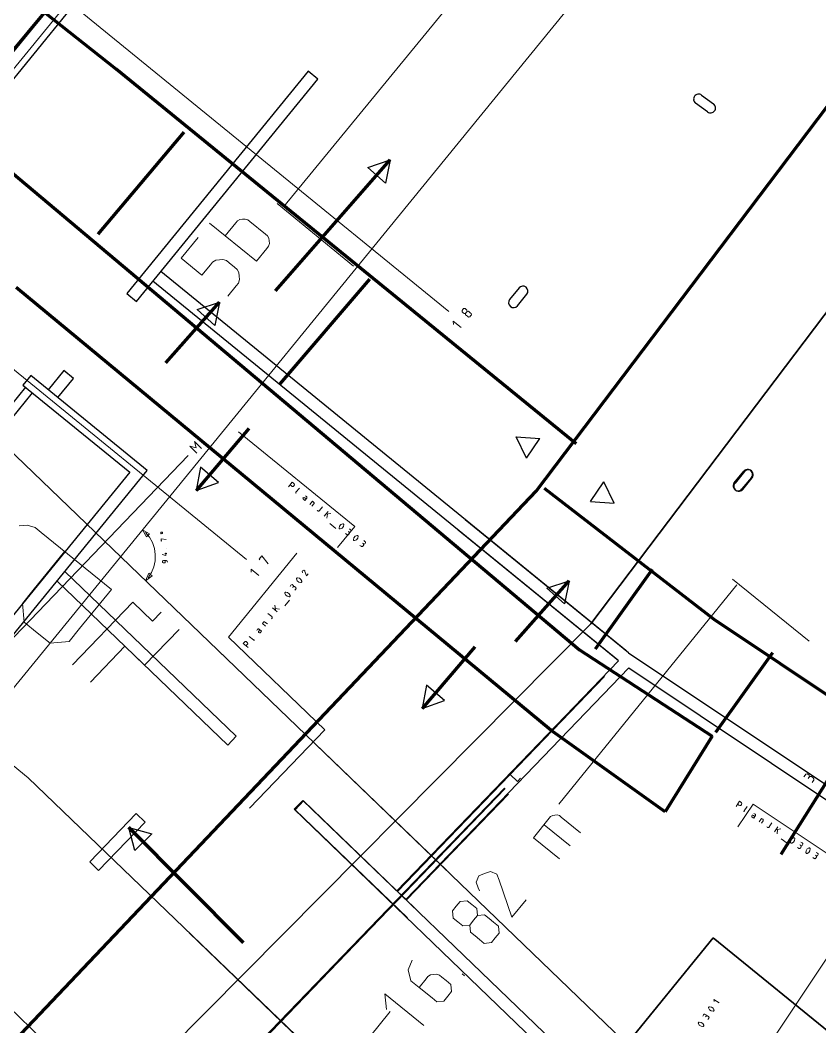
# Model space of a CAD drawing. Header units: metres. Extents: x 2680825 to 2680948, y 1252357 to 1252484.
# Drawn here: x 2680855.81 to 2680871.9, y 1252388.48 to 1252408.74 of the extents above; entities that cross this region are included whole.
import ezdxf

# ---------------------------------------------------------------- set-up
doc = ezdxf.new("R2010")
doc.units = ezdxf.units.M
doc.layers.add('0_BemassungAdo', color=5, linetype='Continuous', lineweight=0)
doc.layers.add('Bemaßung', color=7, linetype='Continuous', lineweight=13)
doc.layers.add('etappierung', color=7, linetype='Continuous')
doc.layers.add('geometrie', color=7, linetype='Continuous')
doc.layers.get('0_BemassungAdo').off()

# ---------------------------------------------------------------- blocks, each defined once
blk = doc.blocks.new('asdölkfasdiouhqreq')
at = {"layer": 'Bemaßung', "color": 1, "lineweight": 140}
for p, q in [((30.281, 54.084), (32.963, 54.039)), ((30.266, 49.343), (33.03, 49.277)), ((30.139, 41.058), (32.103, 41.181)), ((30.369, 38.122), (32.334, 38.245))]:
    blk.add_line(p, q, dxfattribs=at)
at = {"layer": 'Bemaßung'}
for p, q in [((31.5, 52.484), (30.961, 52.484)), ((30.961, 52.484), (30.961, 51.945)), ((31.87, 52.484), (31.87, 51.272)), ((32.207, 52.08), (31.87, 52.08)), ((32.261, 52.08), (32.207, 52.08)), ((32.312, 52.058), (32.261, 52.08)), ((30.961, 51.945), (31.231, 51.945)), ((31.231, 51.945), (31.302, 51.945)), ((31.302, 51.945), (31.371, 51.917)), ((31.371, 51.917), (31.421, 51.866)), ((31.421, 51.866), (31.472, 51.816)), ((32.35, 52.021), (32.312, 52.058)), ((32.388, 51.983), (32.35, 52.021)), ((32.409, 51.931), (32.388, 51.983)), ((32.409, 51.878), (32.409, 51.931)), ((32.409, 51.474), (32.409, 51.878)), ((31.472, 51.816), (31.5, 51.747)), ((31.5, 51.747), (31.5, 51.676)), ((31.5, 51.676), (31.5, 51.541)), ((24.731, 51.604), (24.844, 51.49)), ((24.844, 51.49), (24.908, 51.336)), ((31.5, 51.47), (31.472, 51.401)), ((31.5, 51.541), (31.5, 51.47)), ((32.409, 51.42), (32.409, 51.474)), ((24.908, 51.336), (24.908, 51.175)), ((31.231, 51.272), (30.961, 51.272)), ((31.302, 51.272), (31.231, 51.272)), ((31.371, 51.3), (31.302, 51.272)), ((31.421, 51.351), (31.371, 51.3)), ((31.472, 51.401), (31.421, 51.351)), ((31.87, 51.272), (32.207, 51.272)), ((32.207, 51.272), (32.261, 51.272)), ((32.261, 51.272), (32.312, 51.293)), ((32.312, 51.293), (32.35, 51.331)), ((32.35, 51.331), (32.388, 51.369)), ((32.388, 51.369), (32.409, 51.42)), ((24.908, 51.175), (24.908, 49.357)), ((23.292, 50.298), (23.563, 50.569)), ((23.563, 50.569), (23.898, 50.569)), ((23.898, 50.569), (24.908, 50.569)), ((23.292, 49.963), (23.292, 50.298)), ((23.292, 49.629), (23.292, 49.963)), ((28.122, 49.756), (28.139, 49.957)), ((28.139, 49.957), (28.197, 49.84)), ((28.197, 49.84), (28.273, 49.946)), ((28.273, 49.946), (28.256, 49.745)), ((23.563, 49.357), (23.292, 49.629)), ((23.898, 49.357), (23.563, 49.357)), ((24.908, 49.357), (23.898, 49.357)), ((26.3, 49.196), (26.333, 49.226)), ((26.333, 49.226), (26.383, 49.139)), ((26.421, 49.307), (26.414, 49.301)), ((26.414, 49.301), (26.414, 49.291)), ((26.414, 49.291), (26.42, 49.284)), ((26.42, 49.284), (26.426, 49.277)), ((26.427, 49.313), (26.421, 49.307)), ((26.426, 49.277), (26.436, 49.277)), ((26.438, 49.313), (26.427, 49.313)), ((26.436, 49.277), (26.443, 49.283)), ((26.444, 49.306), (26.438, 49.313)), ((26.443, 49.283), (26.45, 49.289)), ((26.45, 49.299), (26.444, 49.306)), ((26.45, 49.289), (26.45, 49.299)), ((26.259, 49.024), (26.255, 49.028)), ((26.308, 49.188), (26.3, 49.196)), ((25.982, 48.89), (25.983, 48.904)), ((25.991, 48.881), (25.982, 48.89)), ((25.983, 48.904), (25.992, 48.912)), ((25.998, 48.873), (25.991, 48.881)), ((25.992, 48.912), (26.001, 48.92)), ((26.002, 48.869), (25.998, 48.873)), ((26.001, 48.92), (26.014, 48.92)), ((26.007, 48.866), (26.002, 48.869)), ((26.013, 48.866), (26.007, 48.866)), ((26.019, 48.866), (26.013, 48.866)), ((26.014, 48.92), (26.023, 48.911)), ((26.024, 48.868), (26.019, 48.866)), ((26.023, 48.911), (26.045, 48.887)), ((26.029, 48.872), (26.024, 48.868)), ((26.045, 48.887), (26.029, 48.872)), ((26.045, 48.887), (26.058, 48.872)), ((26.061, 48.85), (26.05, 48.832)), ((26.058, 48.872), (26.061, 48.85)), ((26.1, 49.012), (26.136, 48.941)), ((26.136, 48.941), (26.176, 48.978)), ((26.149, 48.983), (26.179, 48.951)), ((28.758, 47.904), (28.881, 47.904)), ((28.813, 47.869), (28.813, 47.904)), ((28.813, 47.85), (28.813, 47.869)), ((28.828, 47.835), (28.813, 47.85)), ((28.847, 47.835), (28.828, 47.835)), ((28.866, 47.835), (28.847, 47.835)), ((28.881, 47.85), (28.866, 47.835)), ((28.881, 47.904), (28.881, 47.869)), ((28.881, 47.869), (28.881, 47.85)), ((28.759, 47.711), (28.758, 47.708)), ((28.758, 47.708), (28.758, 47.704)), ((28.762, 47.714), (28.759, 47.711)), ((28.764, 47.716), (28.762, 47.714)), ((28.768, 47.718), (28.764, 47.716)), ((28.771, 47.718), (28.768, 47.718)), ((28.881, 47.718), (28.771, 47.718)), ((26.957, 47.396), (27.002, 47.441)), ((27.002, 47.441), (27.002, 47.239)), ((27.259, 47.418), (27.259, 47.441)), ((27.259, 47.441), (27.349, 47.441)), ((27.349, 47.441), (27.304, 47.239)), ((28.758, 47.523), (28.767, 47.532)), ((28.758, 47.511), (28.758, 47.523)), ((28.758, 47.477), (28.758, 47.511)), ((28.819, 47.477), (28.758, 47.477)), ((28.767, 47.532), (28.778, 47.532)), ((28.778, 47.532), (28.79, 47.532)), ((28.79, 47.532), (28.799, 47.523)), ((28.799, 47.523), (28.799, 47.511)), ((28.799, 47.511), (28.799, 47.477)), ((28.825, 47.477), (28.819, 47.477)), ((28.83, 47.479), (28.825, 47.477)), ((28.834, 47.483), (28.83, 47.479)), ((28.838, 47.487), (28.834, 47.483)), ((28.84, 47.492), (28.838, 47.487)), ((28.84, 47.525), (28.84, 47.498)), ((28.84, 47.498), (28.84, 47.492)), ((33.394, 47.396), (33.439, 47.44)), ((33.439, 47.44), (33.439, 47.239)), ((33.716, 47.44), (33.696, 47.42)), ((33.696, 47.42), (33.696, 47.396)), ((33.741, 47.44), (33.716, 47.44)), ((33.766, 47.44), (33.741, 47.44)), ((33.786, 47.42), (33.766, 47.44)), ((33.786, 47.396), (33.786, 47.42)), ((28.758, 47.346), (28.84, 47.346)), ((28.819, 47.291), (28.758, 47.291)), ((28.825, 47.291), (28.819, 47.291)), ((28.83, 47.293), (28.825, 47.291)), ((28.834, 47.297), (28.83, 47.293)), ((28.838, 47.301), (28.834, 47.297)), ((28.84, 47.306), (28.838, 47.301)), ((28.84, 47.346), (28.84, 47.312)), ((28.84, 47.312), (28.84, 47.306)), ((33.696, 47.396), (33.696, 47.371)), ((33.696, 47.371), (33.716, 47.351)), ((33.716, 47.351), (33.696, 47.331)), ((33.696, 47.331), (33.696, 47.306)), ((33.696, 47.306), (33.696, 47.284)), ((33.696, 47.284), (33.696, 47.259)), ((33.696, 47.259), (33.716, 47.239)), ((33.741, 47.351), (33.716, 47.351)), ((33.716, 47.239), (33.741, 47.239)), ((33.766, 47.351), (33.741, 47.351)), ((33.741, 47.239), (33.766, 47.239)), ((33.766, 47.351), (33.786, 47.371)), ((33.786, 47.331), (33.766, 47.351)), ((33.766, 47.239), (33.786, 47.259)), ((33.786, 47.371), (33.786, 47.396)), ((33.786, 47.306), (33.786, 47.331)), ((33.786, 47.284), (33.786, 47.306)), ((33.786, 47.259), (33.786, 47.284)), ((28.758, 47.16), (28.758, 47.146)), ((28.758, 47.146), (28.758, 47.139)), ((28.758, 47.139), (28.76, 47.132)), ((28.76, 47.132), (28.766, 47.127)), ((28.766, 47.127), (28.771, 47.122)), ((28.771, 47.122), (28.778, 47.119)), ((28.778, 47.119), (28.785, 47.119)), ((28.785, 47.119), (28.881, 47.119)), ((28.758, 46.974), (28.881, 46.974)), ((28.758, 46.906), (28.834, 46.948)), ((28.881, 46.906), (28.806, 46.974)), ((25.742, 46.489), (25.742, 46.613)), ((25.742, 46.613), (25.777, 46.613)), ((25.777, 46.613), (25.796, 46.613)), ((25.796, 46.613), (25.811, 46.598)), ((25.811, 46.598), (25.811, 46.579)), ((25.928, 46.613), (25.928, 46.503)), ((26.527, 46.517), (26.527, 46.613)), ((26.671, 46.489), (26.671, 46.613)), ((26.74, 46.613), (26.671, 46.537)), ((27.057, 46.606), (27.039, 46.572)), ((27.06, 46.61), (27.057, 46.606)), ((27.065, 46.613), (27.06, 46.61)), ((27.071, 46.613), (27.065, 46.613)), ((27.076, 46.613), (27.071, 46.613)), ((27.081, 46.61), (27.076, 46.613)), ((27.085, 46.606), (27.081, 46.61)), ((27.103, 46.572), (27.085, 46.606)), ((27.229, 46.613), (27.257, 46.613)), ((27.257, 46.613), (27.272, 46.613)), ((27.272, 46.613), (27.284, 46.601)), ((27.284, 46.601), (27.284, 46.585)), ((27.429, 46.606), (27.41, 46.572)), ((27.432, 46.61), (27.429, 46.606)), ((27.437, 46.613), (27.432, 46.61)), ((27.442, 46.613), (27.437, 46.613)), ((27.448, 46.613), (27.442, 46.613)), ((27.453, 46.61), (27.448, 46.613)), ((27.456, 46.606), (27.453, 46.61)), ((27.475, 46.572), (27.456, 46.606)), ((27.601, 46.592), (27.604, 46.599)), ((27.604, 46.599), (27.612, 46.612)), ((27.612, 46.612), (27.629, 46.617)), ((27.629, 46.617), (27.642, 46.609)), ((27.642, 46.609), (27.655, 46.602)), ((27.655, 46.602), (27.66, 46.585)), ((28.716, 46.789), (28.716, 46.637)), ((28.799, 46.607), (28.764, 46.589)), ((28.84, 46.607), (28.799, 46.607)), ((28.875, 46.589), (28.84, 46.607)), ((25.777, 46.544), (25.742, 46.544)), ((25.796, 46.544), (25.777, 46.544)), ((25.811, 46.559), (25.796, 46.544)), ((25.811, 46.579), (25.811, 46.559)), ((25.928, 46.503), (25.928, 46.499)), ((25.928, 46.499), (25.929, 46.496)), ((25.929, 46.496), (25.932, 46.493)), ((25.932, 46.493), (25.935, 46.49)), ((25.935, 46.49), (25.938, 46.489)), ((25.938, 46.489), (25.942, 46.489)), ((26.114, 46.521), (26.123, 46.53)), ((26.114, 46.51), (26.114, 46.521)), ((26.114, 46.498), (26.114, 46.51)), ((26.123, 46.489), (26.114, 46.498)), ((26.121, 46.572), (26.148, 46.572)), ((26.123, 46.53), (26.135, 46.53)), ((26.135, 46.489), (26.123, 46.489)), ((26.135, 46.53), (26.169, 46.53)), ((26.169, 46.489), (26.135, 46.489)), ((26.148, 46.572), (26.154, 46.572)), ((26.154, 46.572), (26.159, 46.569)), ((26.159, 46.569), (26.163, 46.566)), ((26.163, 46.566), (26.167, 46.562)), ((26.167, 46.562), (26.169, 46.556)), ((26.169, 46.556), (26.169, 46.551)), ((26.169, 46.551), (26.169, 46.489)), ((26.3, 46.489), (26.3, 46.572)), ((26.3, 46.572), (26.334, 46.572)), ((26.334, 46.572), (26.34, 46.572)), ((26.34, 46.572), (26.345, 46.569)), ((26.345, 46.569), (26.349, 46.566)), ((26.349, 46.566), (26.353, 46.562)), ((26.353, 46.562), (26.355, 46.556)), ((26.355, 46.556), (26.355, 46.551)), ((26.355, 46.551), (26.355, 46.489)), ((26.486, 46.489), (26.499, 46.489)), ((26.499, 46.489), (26.507, 46.489)), ((26.507, 46.489), (26.514, 46.492)), ((26.514, 46.492), (26.519, 46.497)), ((26.519, 46.497), (26.524, 46.502)), ((26.524, 46.502), (26.527, 46.509)), ((26.527, 46.509), (26.527, 46.517)), ((26.74, 46.489), (26.697, 46.566)), ((26.857, 46.448), (27.009, 46.448)), ((27.039, 46.572), (27.039, 46.53)), ((27.039, 46.53), (27.057, 46.496)), ((27.057, 46.496), (27.06, 46.492)), ((27.06, 46.492), (27.065, 46.489)), ((27.065, 46.489), (27.071, 46.489)), ((27.071, 46.489), (27.076, 46.489)), ((27.076, 46.489), (27.081, 46.492)), ((27.081, 46.492), (27.085, 46.496)), ((27.085, 46.496), (27.103, 46.53)), ((27.103, 46.53), (27.103, 46.572)), ((27.257, 46.489), (27.229, 46.489)), ((27.243, 46.558), (27.257, 46.558)), ((27.272, 46.558), (27.257, 46.558)), ((27.257, 46.558), (27.264, 46.558)), ((27.264, 46.489), (27.257, 46.489)), ((27.264, 46.558), (27.271, 46.555)), ((27.271, 46.492), (27.264, 46.489)), ((27.271, 46.555), (27.276, 46.55)), ((27.276, 46.497), (27.271, 46.492)), ((27.284, 46.57), (27.272, 46.558)), ((27.276, 46.55), (27.281, 46.545)), ((27.281, 46.502), (27.276, 46.497)), ((27.281, 46.545), (27.284, 46.538)), ((27.284, 46.509), (27.281, 46.502)), ((27.284, 46.585), (27.284, 46.57)), ((27.284, 46.538), (27.284, 46.53)), ((27.284, 46.53), (27.284, 46.517)), ((27.284, 46.517), (27.284, 46.509)), ((27.41, 46.572), (27.41, 46.53)), ((27.41, 46.53), (27.429, 46.496)), ((27.429, 46.496), (27.432, 46.492)), ((27.432, 46.492), (27.437, 46.489)), ((27.437, 46.489), (27.442, 46.489)), ((27.442, 46.489), (27.448, 46.489)), ((27.448, 46.489), (27.453, 46.492)), ((27.453, 46.492), (27.456, 46.496)), ((27.456, 46.496), (27.475, 46.53)), ((27.475, 46.53), (27.475, 46.572)), ((27.652, 46.572), (27.601, 46.489)), ((27.601, 46.489), (27.656, 46.489)), ((27.66, 46.585), (27.652, 46.572)), ((28.76, 46.586), (28.758, 46.581)), ((28.758, 46.581), (28.758, 46.575)), ((28.758, 46.575), (28.758, 46.57)), ((28.758, 46.57), (28.76, 46.565)), ((28.758, 46.389), (28.758, 46.417)), ((28.758, 46.382), (28.758, 46.389)), ((28.764, 46.589), (28.76, 46.586)), ((28.76, 46.565), (28.764, 46.561)), ((28.764, 46.561), (28.799, 46.543)), ((28.799, 46.543), (28.84, 46.543)), ((28.826, 46.403), (28.826, 46.389)), ((28.826, 46.374), (28.826, 46.389)), ((28.826, 46.389), (28.826, 46.382)), ((28.84, 46.543), (28.875, 46.561)), ((28.879, 46.586), (28.875, 46.589)), ((28.875, 46.561), (28.879, 46.565)), ((28.881, 46.581), (28.879, 46.586)), ((28.879, 46.565), (28.881, 46.57)), ((28.881, 46.575), (28.881, 46.581)), ((28.881, 46.57), (28.881, 46.575)), ((28.881, 46.417), (28.881, 46.389)), ((28.881, 46.389), (28.881, 46.374)), ((28.76, 46.375), (28.758, 46.382)), ((28.76, 46.214), (28.758, 46.209)), ((28.758, 46.209), (28.758, 46.203)), ((28.758, 46.203), (28.758, 46.198)), ((28.758, 46.198), (28.76, 46.193)), ((28.766, 46.37), (28.76, 46.375)), ((28.764, 46.217), (28.76, 46.214)), ((28.76, 46.193), (28.764, 46.19)), ((28.799, 46.236), (28.764, 46.217)), ((28.764, 46.19), (28.799, 46.171)), ((28.771, 46.365), (28.766, 46.37)), ((28.778, 46.362), (28.771, 46.365)), ((28.785, 46.362), (28.778, 46.362)), ((28.799, 46.362), (28.785, 46.362)), ((28.806, 46.362), (28.799, 46.362)), ((28.84, 46.236), (28.799, 46.236)), ((28.813, 46.365), (28.806, 46.362)), ((28.818, 46.37), (28.813, 46.365)), ((28.823, 46.375), (28.818, 46.37)), ((28.826, 46.382), (28.823, 46.375)), ((28.839, 46.362), (28.826, 46.374)), ((28.854, 46.362), (28.839, 46.362)), ((28.875, 46.217), (28.84, 46.236)), ((28.84, 46.171), (28.875, 46.19)), ((28.869, 46.362), (28.854, 46.362)), ((28.881, 46.374), (28.869, 46.362)), ((28.879, 46.214), (28.875, 46.217)), ((28.875, 46.19), (28.879, 46.193)), ((28.881, 46.209), (28.879, 46.214)), ((28.879, 46.193), (28.881, 46.198)), ((28.881, 46.203), (28.881, 46.209)), ((28.881, 46.198), (28.881, 46.203)), ((28.758, 46.018), (28.758, 46.045)), ((28.758, 46.01), (28.758, 46.018)), ((28.76, 46.003), (28.758, 46.01)), ((28.766, 45.998), (28.76, 46.003)), ((28.771, 45.993), (28.766, 45.998)), ((28.778, 45.99), (28.771, 45.993)), ((28.785, 45.99), (28.778, 45.99)), ((28.799, 45.99), (28.785, 45.99)), ((28.799, 46.171), (28.84, 46.171)), ((28.806, 45.99), (28.799, 45.99)), ((28.813, 45.993), (28.806, 45.99)), ((28.818, 45.998), (28.813, 45.993)), ((28.823, 46.003), (28.818, 45.998)), ((28.826, 46.01), (28.823, 46.003)), ((28.826, 46.031), (28.826, 46.018)), ((28.826, 46.002), (28.826, 46.018)), ((28.826, 46.018), (28.826, 46.01)), ((28.839, 45.99), (28.826, 46.002)), ((28.854, 45.99), (28.839, 45.99)), ((28.869, 45.99), (28.854, 45.99)), ((28.881, 46.002), (28.869, 45.99)), ((28.881, 46.045), (28.881, 46.018)), ((28.881, 46.018), (28.881, 46.002)), ((27.094, 40.791), (27.077, 40.591)), ((27.077, 40.591), (27.166, 40.583)), ((21.858, 39.727), (22.082, 39.952)), ((22.082, 39.952), (22.084, 38.942)), ((22.752, 39.895), (22.952, 39.953)), ((24.231, 39.956), (24.13, 39.855)), ((24.355, 39.956), (24.231, 39.956)), ((24.479, 39.956), (24.355, 39.956)), ((24.579, 39.856), (24.479, 39.956)), ((24.918, 39.845), (24.98, 39.953)), ((24.98, 39.953), (25.117, 39.99)), ((25.117, 39.99), (25.224, 39.928)), ((25.224, 39.928), (25.332, 39.866)), ((22.615, 39.712), (22.752, 39.895)), ((22.616, 39.504), (22.615, 39.712)), ((24.13, 39.855), (24.131, 39.731)), ((24.131, 39.731), (24.131, 39.607)), ((24.58, 39.732), (24.579, 39.856)), ((24.58, 39.608), (24.58, 39.732)), ((24.888, 39.789), (24.918, 39.845)), ((25.369, 39.729), (25.307, 39.621)), ((25.332, 39.866), (25.369, 39.729)), ((22.616, 39.504), (22.84, 39.504)), ((22.617, 39.167), (22.616, 39.504)), ((22.84, 39.504), (22.9, 39.504)), ((22.9, 39.504), (22.957, 39.481)), ((24.131, 39.607), (24.232, 39.507)), ((24.232, 39.507), (24.131, 39.406)), ((24.355, 39.507), (24.232, 39.507)), ((24.479, 39.507), (24.355, 39.507)), ((24.479, 39.507), (24.58, 39.608)), ((24.58, 39.407), (24.479, 39.507)), ((25.307, 39.621), (24.89, 38.947)), ((26.404, 39.624), (26.909, 39.625)), ((26.405, 38.95), (26.404, 39.624)), ((26.742, 38.951), (26.74, 39.624)), ((26.909, 39.625), (26.953, 39.625)), ((26.953, 39.625), (26.996, 39.607)), ((26.996, 39.607), (27.028, 39.576)), ((27.028, 39.576), (27.059, 39.544)), ((27.059, 39.544), (27.077, 39.501)), ((22.957, 39.481), (22.999, 39.439)), ((22.999, 39.439), (23.041, 39.397)), ((23.041, 39.397), (23.065, 39.34)), ((23.065, 39.34), (23.065, 39.28)), ((24.131, 39.406), (24.131, 39.282)), ((24.58, 39.283), (24.58, 39.407)), ((27.077, 39.501), (27.077, 39.457)), ((27.077, 39.457), (27.078, 38.952)), ((22.617, 39.043), (22.617, 39.167)), ((23.065, 39.28), (23.065, 39.168)), ((23.065, 39.168), (23.066, 39.044)), ((24.131, 39.282), (24.132, 39.17)), ((24.132, 39.17), (24.132, 39.046)), ((24.581, 39.171), (24.58, 39.283)), ((24.581, 39.047), (24.581, 39.171)), ((22.717, 38.943), (22.617, 39.043)), ((22.841, 38.943), (22.717, 38.943)), ((22.965, 38.943), (22.841, 38.943)), ((23.066, 39.044), (22.965, 38.943)), ((23.375, 38.944), (23.374, 39)), ((24.132, 39.046), (24.233, 38.946)), ((24.233, 38.946), (24.357, 38.946)), ((24.357, 38.946), (24.481, 38.946)), ((24.481, 38.946), (24.581, 39.047)), ((24.89, 38.947), (25.339, 38.948)), ((29.467, 36.865), (29.59, 36.877)), ((29.525, 36.836), (29.522, 36.871)), ((29.59, 36.877), (29.594, 36.843)), ((29.487, 36.674), (29.486, 36.67)), ((29.486, 36.67), (29.486, 36.667)), ((29.489, 36.677), (29.487, 36.674)), ((29.491, 36.679), (29.489, 36.677)), ((29.495, 36.681), (29.491, 36.679)), ((29.498, 36.682), (29.495, 36.681)), ((29.608, 36.692), (29.498, 36.682)), ((29.527, 36.817), (29.525, 36.836)), ((29.544, 36.803), (29.527, 36.817)), ((29.563, 36.805), (29.544, 36.803)), ((29.581, 36.807), (29.563, 36.805)), ((29.595, 36.824), (29.581, 36.807)), ((29.594, 36.843), (29.595, 36.824)), ((29.503, 36.486), (29.512, 36.496)), ((29.504, 36.475), (29.503, 36.486)), ((29.508, 36.44), (29.504, 36.475)), ((29.512, 36.496), (29.523, 36.497)), ((29.523, 36.497), (29.534, 36.498)), ((29.534, 36.498), (29.544, 36.49)), ((29.544, 36.49), (29.545, 36.479)), ((29.545, 36.479), (29.549, 36.444)), ((29.585, 36.496), (29.588, 36.469)), ((29.588, 36.463), (29.587, 36.458)), ((29.588, 36.469), (29.588, 36.463)), ((29.569, 36.446), (29.508, 36.44)), ((29.52, 36.31), (29.602, 36.318)), ((29.587, 36.261), (29.525, 36.255)), ((29.575, 36.447), (29.569, 36.446)), ((29.58, 36.45), (29.575, 36.447)), ((29.583, 36.454), (29.58, 36.45)), ((29.587, 36.458), (29.583, 36.454)), ((29.593, 36.262), (29.587, 36.261)), ((29.598, 36.264), (29.593, 36.262)), ((29.601, 36.269), (29.598, 36.264)), ((29.604, 36.273), (29.601, 36.269)), ((29.602, 36.318), (29.606, 36.284)), ((29.606, 36.278), (29.604, 36.273)), ((29.606, 36.284), (29.606, 36.278)), ((29.538, 36.125), (29.539, 36.111)), ((29.539, 36.111), (29.54, 36.104)), ((29.54, 36.104), (29.543, 36.098)), ((29.543, 36.098), (29.549, 36.093)), ((29.549, 36.093), (29.555, 36.088)), ((29.555, 36.088), (29.562, 36.086)), ((29.562, 36.086), (29.569, 36.087)), ((29.569, 36.087), (29.665, 36.096)), ((30.789, 36.182), (30.833, 36.186)), ((30.82, 36.095), (30.842, 36.097)), ((30.833, 36.186), (30.858, 36.189)), ((30.867, 36.1), (30.842, 36.097)), ((30.842, 36.097), (30.854, 36.098)), ((30.854, 36.098), (30.866, 36.095)), ((30.858, 36.189), (30.88, 36.171)), ((30.866, 36.095), (30.875, 36.087)), ((30.885, 36.121), (30.867, 36.1)), ((30.875, 36.087), (30.884, 36.08)), ((30.88, 36.171), (30.882, 36.146)), ((30.882, 36.146), (30.885, 36.121)), ((30.884, 36.08), (30.89, 36.069)), ((30.89, 36.069), (30.891, 36.057)), ((29.556, 35.94), (29.679, 35.952)), ((29.562, 35.872), (29.634, 35.922)), ((29.686, 35.883), (29.604, 35.945)), ((30.853, 35.986), (30.808, 35.982)), ((30.864, 35.987), (30.853, 35.986)), ((30.875, 35.993), (30.864, 35.987)), ((30.883, 36.002), (30.875, 35.993)), ((30.89, 36.011), (30.883, 36.002)), ((30.894, 36.023), (30.89, 36.011)), ((30.891, 36.057), (30.893, 36.035)), ((30.893, 36.035), (30.894, 36.023)), ((29.532, 35.751), (29.547, 35.6)), ((29.595, 35.553), (29.593, 35.548)), ((29.593, 35.548), (29.594, 35.543)), ((29.594, 35.543), (29.594, 35.537)), ((29.594, 35.537), (29.597, 35.533)), ((29.599, 35.557), (29.595, 35.553)), ((29.597, 35.533), (29.602, 35.53)), ((29.632, 35.579), (29.599, 35.557)), ((29.602, 35.53), (29.638, 35.515)), ((29.673, 35.583), (29.632, 35.579)), ((29.638, 35.515), (29.679, 35.519)), ((29.709, 35.568), (29.673, 35.583)), ((29.679, 35.519), (29.712, 35.54)), ((29.714, 35.565), (29.709, 35.568)), ((29.712, 35.54), (29.716, 35.544)), ((29.717, 35.56), (29.714, 35.565)), ((29.716, 35.544), (29.718, 35.549)), ((29.717, 35.555), (29.717, 35.56)), ((29.718, 35.549), (29.717, 35.555)), ((29.611, 35.358), (29.609, 35.385)), ((29.612, 35.35), (29.611, 35.358)), ((29.616, 35.344), (29.612, 35.35)), ((29.621, 35.339), (29.616, 35.344)), ((29.627, 35.334), (29.621, 35.339)), ((29.634, 35.332), (29.627, 35.334)), ((29.641, 35.333), (29.634, 35.332)), ((29.655, 35.334), (29.641, 35.333)), ((29.662, 35.335), (29.655, 35.334)), ((29.669, 35.338), (29.662, 35.335)), ((29.674, 35.344), (29.669, 35.338)), ((29.678, 35.35), (29.674, 35.344)), ((29.681, 35.357), (29.678, 35.35)), ((29.679, 35.378), (29.68, 35.364)), ((29.681, 35.349), (29.68, 35.364)), ((29.68, 35.364), (29.681, 35.357)), ((29.695, 35.338), (29.681, 35.349)), ((29.71, 35.339), (29.695, 35.338)), ((29.725, 35.341), (29.71, 35.339)), ((29.736, 35.354), (29.725, 35.341)), ((29.732, 35.397), (29.735, 35.37)), ((29.735, 35.37), (29.736, 35.354)), ((29.631, 35.183), (29.629, 35.178)), ((29.629, 35.178), (29.629, 35.173)), ((29.629, 35.173), (29.63, 35.167)), ((29.63, 35.167), (29.633, 35.162)), ((29.635, 35.187), (29.631, 35.183)), ((29.633, 35.162), (29.637, 35.16)), ((29.667, 35.209), (29.635, 35.187)), ((29.637, 35.16), (29.673, 35.145)), ((29.708, 35.213), (29.667, 35.209)), ((29.673, 35.145), (29.714, 35.149)), ((29.744, 35.198), (29.708, 35.213)), ((29.714, 35.149), (29.747, 35.17)), ((29.749, 35.195), (29.744, 35.198)), ((29.747, 35.17), (29.751, 35.174)), ((29.752, 35.19), (29.749, 35.195)), ((29.751, 35.174), (29.753, 35.179)), ((29.753, 35.185), (29.752, 35.19)), ((29.753, 35.179), (29.753, 35.185)), ((29.647, 34.988), (29.644, 35.015)), ((29.648, 34.98), (29.647, 34.988)), ((29.651, 34.974), (29.648, 34.98)), ((29.657, 34.969), (29.651, 34.974)), ((29.662, 34.964), (29.657, 34.969)), ((29.67, 34.962), (29.662, 34.964)), ((29.677, 34.963), (29.67, 34.962)), ((29.691, 34.964), (29.677, 34.963)), ((29.698, 34.965), (29.691, 34.964)), ((29.705, 34.968), (29.698, 34.965)), ((29.709, 34.974), (29.705, 34.968)), ((29.714, 34.98), (29.709, 34.974)), ((29.714, 35.008), (29.715, 34.994)), ((29.716, 34.987), (29.714, 34.98)), ((29.717, 34.979), (29.715, 34.994)), ((29.715, 34.994), (29.716, 34.987)), ((29.73, 34.968), (29.717, 34.979)), ((29.745, 34.969), (29.73, 34.968)), ((29.761, 34.971), (29.745, 34.969)), ((29.772, 34.984), (29.761, 34.971)), ((29.768, 35.027), (29.77, 35)), ((29.77, 35), (29.772, 34.984)), ((25.605, 34.692), (25.59, 34.656)), ((25.59, 34.656), (25.594, 34.615)), ((25.608, 34.697), (25.605, 34.692)), ((25.613, 34.7), (25.608, 34.697)), ((25.618, 34.701), (25.613, 34.7)), ((25.623, 34.701), (25.618, 34.701)), ((25.629, 34.699), (25.623, 34.701)), ((25.632, 34.695), (25.629, 34.699)), ((25.654, 34.662), (25.632, 34.695)), ((25.658, 34.621), (25.654, 34.662)), ((25.776, 34.716), (25.803, 34.718)), ((25.795, 34.662), (25.808, 34.663)), ((25.803, 34.718), (25.818, 34.72)), ((25.823, 34.665), (25.808, 34.663)), ((25.808, 34.663), (25.816, 34.664)), ((25.816, 34.664), (25.823, 34.662)), ((25.818, 34.72), (25.832, 34.709)), ((25.835, 34.678), (25.823, 34.665)), ((25.823, 34.662), (25.828, 34.657)), ((25.828, 34.657), (25.834, 34.653)), ((25.832, 34.709), (25.833, 34.693)), ((25.833, 34.693), (25.835, 34.678)), ((25.834, 34.653), (25.838, 34.646)), ((25.838, 34.646), (25.838, 34.639)), ((25.975, 34.728), (25.96, 34.692)), ((25.96, 34.692), (25.964, 34.651)), ((25.964, 34.651), (25.986, 34.618)), ((25.978, 34.732), (25.975, 34.728)), ((25.983, 34.735), (25.978, 34.732)), ((25.988, 34.736), (25.983, 34.735)), ((25.993, 34.737), (25.988, 34.736)), ((25.999, 34.734), (25.993, 34.737)), ((26.002, 34.73), (25.999, 34.734)), ((26.024, 34.698), (26.002, 34.73)), ((26.013, 34.621), (26.028, 34.657)), ((26.028, 34.657), (26.024, 34.698)), ((26.148, 34.724), (26.173, 34.754)), ((26.173, 34.754), (26.185, 34.63)), ((25.594, 34.615), (25.615, 34.583)), ((25.615, 34.583), (25.619, 34.579)), ((25.619, 34.579), (25.624, 34.577)), ((25.624, 34.577), (25.63, 34.577)), ((25.63, 34.577), (25.635, 34.578)), ((25.635, 34.578), (25.64, 34.581)), ((25.64, 34.581), (25.643, 34.585)), ((25.643, 34.585), (25.658, 34.621)), ((25.815, 34.595), (25.787, 34.592)), ((25.822, 34.596), (25.815, 34.595)), ((25.829, 34.599), (25.822, 34.596)), ((25.833, 34.605), (25.829, 34.599)), ((25.838, 34.61), (25.833, 34.605)), ((25.838, 34.639), (25.84, 34.625)), ((25.84, 34.618), (25.838, 34.61)), ((25.84, 34.625), (25.84, 34.618)), ((25.986, 34.618), (25.989, 34.614)), ((25.989, 34.614), (25.994, 34.612)), ((25.994, 34.612), (26, 34.613)), ((26, 34.613), (26.005, 34.613)), ((26.005, 34.613), (26.01, 34.616)), ((26.01, 34.616), (26.013, 34.621))]:
    blk.add_line(p, q, dxfattribs=at)
at = {"layer": 'Bemaßung', "color": 1, "lineweight": 18}
for p, q in [((33.03, 49.695), (33.035, 51.682)), ((33.07, 51.541), (40.745, 51.523)), ((32.972, 37.822), (32.968, 39.81)), ((16.188, 39.635), (21.871, 39.646)), ((32.933, 39.668), (27.251, 39.657))]:
    blk.add_line(p, q, dxfattribs=at)
at = {"layer": 'etappierung', "color": 5, "lineweight": 9}
for p, q in [((27.097, 75.051), (27.097, 47.633)), ((33.534, 68.984), (33.534, 47.633)), ((14.173, 57.504), (109.824, 57.504)), ((25.849, 53.408), (24.793, 40.567)), ((15.074, 50.924), (27.974, 49.863)), ((14.173, 49.633), (109.824, 49.633)), ((23.79, 28.464), (25.091, 44.212)), ((26.807, 40.708), (14.316, 41.74)), ((14.317, 41.716), (26.809, 40.689)), ((106.986, 41.071), (10.211, 31.792)), ((26.793, 40.709), (26.807, 40.708)), ((26.809, 40.689), (26.795, 40.69))]:
    blk.add_line(p, q, dxfattribs=at)
at = {"layer": 'etappierung', "color": 5, "lineweight": 120}
for p, q in [((27.406, 57.787), (35.886, 57.71)), ((33.082, 55.9), (33.052, 57.91)), ((30.147, 56.605), (29.916, 41.296)), ((33.09, 43.967), (33.082, 55.9)), ((28.305, 40.72), (28.406, 54.682)), ((16.832, 45.113), (31.844, 43.987)), ((31.844, 43.987), (53.849, 44.806)), ((32.099, 39.583), (31.991, 43.89)), ((29.916, 41.296), (30.262, 38.13)), ((28.478, 37.9), (28.305, 40.72)), ((32.772, 32.535), (32.099, 39.583)), ((30.262, 38.13), (28.478, 37.9))]:
    blk.add_line(p, q, dxfattribs=at)
at = {"layer": 'etappierung', "color": 5, "lineweight": 0}
for p, q in [((20.916, 53.062), (20.916, 48.26)), ((26.178, 49.48), (26.238, 49.633)), ((26.238, 49.633), (26.263, 49.47)), ((26.263, 49.47), (26.178, 49.48)), ((28.986, 49.384), (28.986, 46.368)), ((25.481, 48.935), (25.639, 48.983)), ((25.641, 48.898), (25.481, 48.935)), ((25.639, 48.983), (25.641, 48.898)), ((20.916, 48.26), (20.283, 40.567)), ((25.436, 44.246), (25.657, 46.928)), ((25.657, 46.928), (27.836, 46.928)), ((28.986, 46.368), (28.437, 46.368)), ((23.256, 44.426), (25.436, 44.246)), ((25.436, 44.246), (25.423, 44.248)), ((19.339, 29.176), (20.545, 43.776)), ((29.173, 36.575), (29.72, 36.627)), ((29.72, 36.627), (30.007, 33.625))]:
    blk.add_line(p, q, dxfattribs=at)
at = {"layer": 'etappierung'}
for p, q in [((30.343, 51.106), (30.363, 51.581)), ((30.363, 51.581), (30.765, 51.327)), ((30.765, 51.327), (30.343, 51.106)), ((34.749, 50.728), (34.732, 50.252)), ((34.749, 50.728), (35.153, 50.476)), ((35.153, 50.476), (34.732, 50.252)), ((27.952, 49.525), (27.535, 49.295)), ((27.942, 49.049), (27.952, 49.525)), ((27.535, 49.295), (27.942, 49.049)), ((21.139, 45.673), (21.419, 46.059)), ((21.419, 46.059), (21.613, 45.623)), ((21.139, 45.673), (21.613, 45.623)), ((32.234, 44.556), (32.435, 44.989)), ((32.435, 44.989), (32.709, 44.599)), ((32.234, 44.556), (32.709, 44.599)), ((27.419, 43.23), (27.002, 43)), ((27.409, 42.754), (27.419, 43.23)), ((27.002, 43), (27.409, 42.754)), ((32.373, 43.008), (32.847, 43.05)), ((32.373, 43.008), (32.647, 42.618)), ((32.647, 42.618), (32.847, 43.05)), ((30.462, 42.589), (30.443, 42.113)), ((30.462, 42.589), (30.865, 42.334)), ((30.865, 42.334), (30.443, 42.113))]:
    blk.add_line(p, q, dxfattribs=at)
at = {"layer": 'etappierung', "color": 5, "lineweight": 80}
for p, q in [((29.133, 51.393), (30.765, 51.327)), ((29.167, 49.262), (27.535, 49.295)), ((28.634, 42.967), (27.002, 43)), ((29.233, 42.401), (30.865, 42.334))]:
    blk.add_line(p, q, dxfattribs=at)
at = {"layer": 'etappierung', "color": 5, "lineweight": 211}
for p, q in [((31.654, 50.595), (35.153, 50.476)), ((21.077, 42.806), (21.419, 46.059)), ((29.295, 35.555), (35.423, 36.314))]:
    blk.add_line(p, q, dxfattribs=at)
at = {"layer": 'etappierung', "color": 5, "lineweight": 5}
for p, q in [((26.209, 49.431), (26.162, 49.316)), ((26.234, 49.553), (26.209, 49.431)), ((26.162, 49.316), (26.096, 49.21)), ((25.914, 49.042), (25.803, 48.985)), ((26.013, 49.118), (25.914, 49.042)), ((26.096, 49.21), (26.013, 49.118)), ((25.684, 48.948), (25.561, 48.933)), ((25.803, 48.985), (25.684, 48.948))]:
    blk.add_line(p, q, dxfattribs=at)
at = {"layer": 'etappierung', "color": 5, "lineweight": 35}
for p, q in [((90.458, 43.695), (30.468, 41.445)), ((30.468, 41.445), (16.644, 42.794)), ((27.126, 35.547), (22.499, 35.547)), ((27.126, 29.832), (27.126, 35.547))]:
    blk.add_line(p, q, dxfattribs=at)
at = {"layer": 'geometrie', "color": 7}
for p, q in [((33.434, 57.729), (27.322, 57.729)), ((33.434, 57.379), (27.322, 57.379)), ((26.972, 53.336), (26.972, 53.256)), ((26.972, 53.336), (26.972, 50.562)), ((27.222, 53.336), (26.972, 53.336)), ((27.222, 50.312), (27.222, 53.336)), ((26.972, 53.267), (24.603, 53.267)), ((24.603, 53.087), (26.972, 53.087)), ((27.722, 52.881), (27.222, 52.881)), ((27.722, 52.631), (27.722, 52.881)), ((35.493, 52.881), (29.721, 52.881)), ((29.721, 52.881), (29.721, 52.631)), ((35.493, 52.631), (35.493, 52.881)), ((27.222, 52.631), (27.722, 52.631)), ((29.721, 52.631), (35.493, 52.631)), ((30.246, 40.567), (30.246, 52.631)), ((30.495, 40.567), (30.495, 52.631)), ((26.972, 50.562), (18.785, 50.562)), ((16.68, 40.567), (17.481, 50.312)), ((18.785, 50.312), (27.222, 50.312)), ((24.351, 50.312), (23.961, 45.566)), ((24.21, 45.546), (24.602, 50.312)), ((23.24, 49.006), (24.984, 48.862)), ((24.984, 48.862), (24.939, 48.314)), ((23.199, 48.507), (24.196, 48.425)), ((24.196, 48.425), (24.151, 47.878)), ((24.939, 48.314), (25.188, 48.294)), ((24.151, 47.878), (25.147, 47.796)), ((34.794, 46.839), (34.494, 46.839)), ((34.494, 46.639), (34.794, 46.639)), ((39.935, 46.138), (39.92, 46.438)), ((40.12, 46.448), (40.134, 46.148)), ((20.385, 46.231), (20.364, 45.982)), ((21.73, 46.121), (20.385, 46.231)), ((21.709, 45.872), (21.73, 46.121)), ((20.364, 45.982), (21.709, 45.872)), ((23.961, 45.566), (24.21, 45.546)), ((30.244, 40.549), (30.245, 44.706)), ((30.493, 40.492), (30.495, 44.73)), ((22.865, 32.322), (23.806, 43.714)), ((24.055, 43.693), (23.118, 32.347)), ((23.807, 43.693), (23.55, 40.567)), ((23.8, 40.567), (24.056, 43.673)), ((23.806, 43.714), (24.055, 43.693)), ((24.056, 43.673), (23.807, 43.693)), ((23.839, 41.079), (23.818, 40.829)), ((23.82, 40.809), (23.841, 41.058)), ((30.244, 40.549), (23.839, 41.079)), ((23.841, 41.058), (29.819, 40.567)), ((34.492, 41.008), (34.792, 41.007)), ((34.794, 40.991), (34.494, 40.991)), ((23.818, 40.829), (30.261, 40.297)), ((26.769, 40.567), (23.82, 40.809)), ((34.792, 40.808), (34.492, 40.808)), ((34.494, 40.792), (34.794, 40.792)), ((30.493, 40.492), (31.422, 30.813)), ((30.261, 40.297), (31.173, 30.789))]:
    blk.add_line(p, q, dxfattribs=at)
for centre, radius, start, end in [((34.494, 46.739), 0.1, 90.019, 269.981), ((34.794, 46.739), 0.1, 270.019, 89.981), ((40.019, 46.443), 0.0991, 160.1416, 182.8492), ((40.02, 46.443), 0.1, 137.7825, 160.2536), ((40.02, 46.442), 0.1, 115.3025, 137.7174), ((40.02, 46.442), 0.101, 92.8743, 115.1469), ((40.02, 46.441), 0.101, 70.4171, 92.5424), ((40.02, 46.443), 0.0997, 47.6935, 70.27), ((40.02, 46.443), 0.0999, 25.2515, 47.7241), ((40.02, 46.443), 0.1, 2.7597, 25.2614), ((40.034, 46.143), 0.0993, 182.7271, 205.3453), ((40.034, 46.143), 0.0996, 205.2089, 227.811), ((40.035, 46.144), 0.101, 227.756, 250.0984), ((40.035, 46.145), 0.102, 250.4296, 272.5613), ((40.034, 46.145), 0.101, 272.9124, 295.1087), ((40.034, 46.143), 0.1, 295.349, 317.797), ((40.034, 46.143), 0.1, 317.7024, 340.152), ((40.033, 46.143), 0.102, 340.4529, 2.538), ((34.492, 40.908), 0.0999, 89.9631, 270.0078), ((34.494, 40.891), 0.1, 89.9958, 270.0042), ((34.792, 40.907), 0.1, 269.9557, 89.9839), ((34.794, 40.891), 0.1, 269.9958, 90.0042)]:
    blk.add_arc(centre, radius, start, end, dxfattribs=at)
blk = doc.blocks.new('A$Cbb9cbaab')
blk.add_blockref('asdölkfasdiouhqreq', (-9.862, -4.002))

msp = doc.modelspace()

# ---------------------------------------------------------------- block references
at = {"layer": '0_BemassungAdo', "rotation": 50.80316544729117}
msp.add_blockref('A$Cbb9cbaab', (2680883.288, 1252356.959), dxfattribs=at)

doc.saveas('drawing.dxf')
